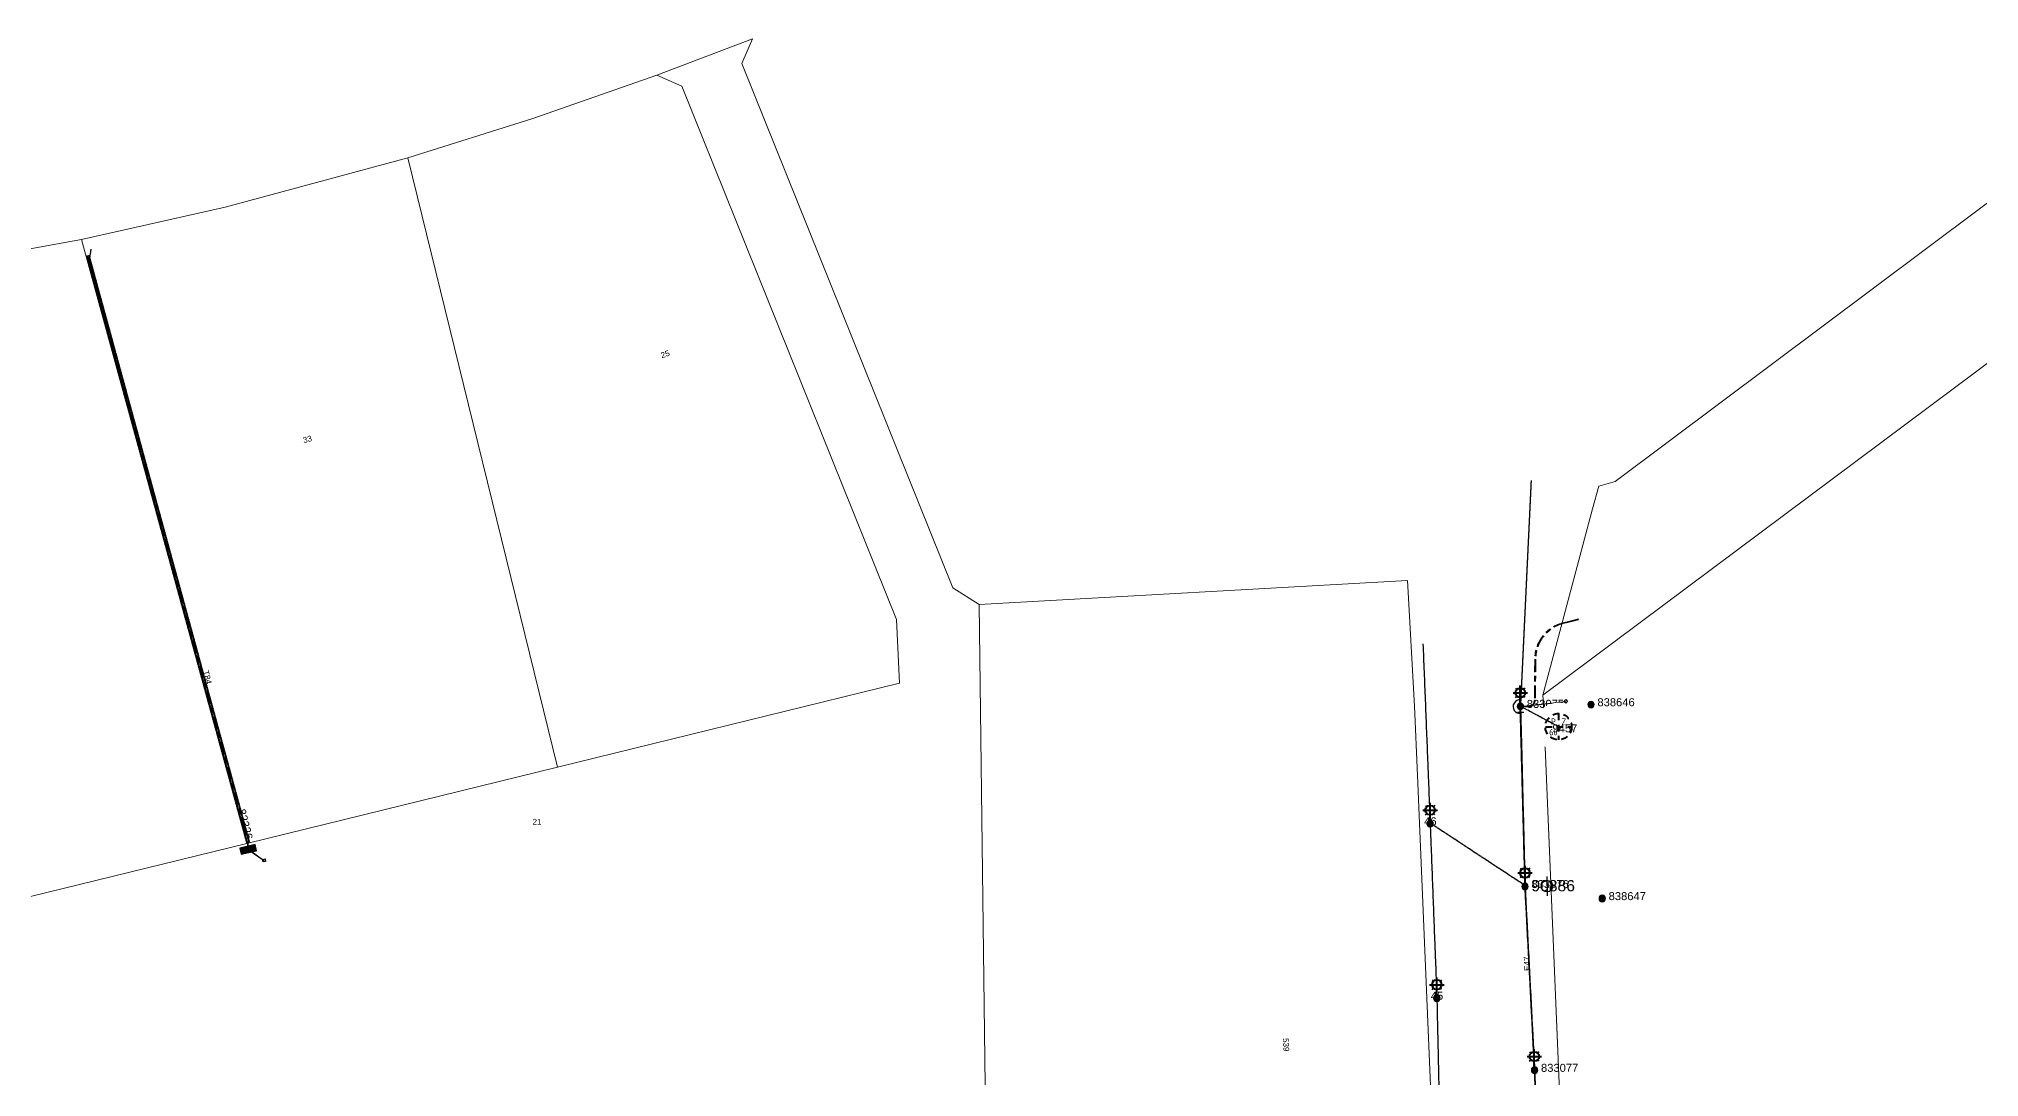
# Model space of a CAD drawing. Header units: metres. Extents: x 292510 to 295946, y 6251475 to 6256272.
# Drawn here: x 293710 to 294316, y 6255689 to 6256014 of the extents above; entities that cross this region are included whole.
import ezdxf
from ezdxf.enums import TextEntityAlignment as Align

# ---------------------------------------------------------------- set-up
doc = ezdxf.new("R2010")
doc.units = ezdxf.units.M
for name, pattern in [('Cable Exist OH', [1, 1, 0]), ('Cable Exist UG', [8.2, 4, -1.2, 1.8, -1.2]), ('Dash', [5, 3, -2]), ('HIDDEN', [0.375, 0.25, -0.125]), ('HIDDEN2', [0.1875, 0.125, -0.0625])]:
    doc.linetypes.add(name, pattern=pattern)
doc.layers.get('0').update_dxf_attribs({"color": 6})
for name, color, linetype, lineweight in [('Cadastre Land Parcels_SP_EXT', 7, 'Continuous', 5), ('Cadastre Other Property_SP_EXT', 9, 'HIDDEN', 5), ('Cadastre Roads_SP_EXT', 7, 'Continuous', 5)]:
    doc.layers.add(name, color=color, linetype=linetype, lineweight=lineweight)
for name, color, linetype in [('Duct_SP_EXT', 7, 'Continuous'), ('Equip_SL_EXT', 7, 'Continuous'), ('Equip_SP_HV_EXT', 7, 'Continuous'), ('Equip_SP_SL_EXT', 7, 'Continuous'), ('Mains_HV_EXT', 7, 'Continuous'), ('Mains_LV_EXT', 7, 'Continuous'), ('Mains_SL_EXT', 7, 'Continuous'), ('Services_SP_EXT', 7, 'Continuous'), ('SupportsOH_SP_TR_HV_LV_SL_EXT', 7, 'Continuous'), ('SupportsUG_SP_LV_EXT', 7, 'Continuous'), ('Trench_SP_EXT', 7, 'Continuous')]:
    doc.layers.add(name, color=color, linetype=linetype)
doc.styles.add('HVSW_LABEL', font='arial.ttf')
doc.styles.add('iecARIAL', font='arial.ttf', dxfattribs={"height": 2})
doc.styles.add('IESYMBOL1', font='isocp.shx')
doc.styles.add('POLE_LABEL', font='arial.ttf')
doc.styles.add('SLCP_LABEL', font='arial.ttf', dxfattribs={"height": 3.5})
doc.styles.get("Standard").update_dxf_attribs({"font": 'arial.ttf'})

# ---------------------------------------------------------------- blocks, each defined once
blk = doc.blocks.new('PILLAR_EXT')
blk.add_hatch(color=256).paths.add_polyline_path([(-2.475, 0.99), (-2.475, -0.99), (2.475, -0.99), (2.475, 0.99)])
blk.add_lwpolyline([(-2.475, -0.99), (2.475, -0.99), (2.475, 0.99), (-2.475, 0.99)], close=True)
for tag, p, flags in [('OWNED_BY', (0, -0.2), 9), ('STATE', (0, -0.4), 9), ('SUPPORT_TYPE', (0, -0.6), 9), ('STREETNAME', (0, -1.8), 9), ('SUBURB', (0, -2), 1), ('USAGE', (0, -0.8), 9), ('LEGEND', (0, -1), 9), ('LOCATION', (0, -1.2), 9), ('NOTES', (0, -1.4), 9), ('PARENT', (0, -1.6), 9)]:
    blk.add_attdef(tag, p, '', height=0.2, dxfattribs=dict(flags=flags))
at = {"style": 'iecARIAL', "flags": 8}
blk.add_attdef('ASSET_NUM', (1.5, 3.5), '', height=2.5, dxfattribs=at)
blk = doc.blocks.new('SL_LANTERN_EXT')
at = {"lineweight": 40}
for p, q in [((0, 1.97), (0, 6.47)), ((-2.25, 4.22), (2.25, 4.22)), ((-1.46, 5.68), (-1.06, 5.28)), ((-1.46, 2.76), (-1.06, 3.16)), ((0, 0), (0, 2.72)), ((1.46, 5.68), (1.06, 5.28)), ((1.46, 2.76), (1.06, 3.16))]:
    blk.add_line(p, q, dxfattribs=at)
blk.add_circle((0, 4.22), 1.5, dxfattribs=at)
at = {"style": 'iecARIAL', "flags": 9}
blk.add_attdef('ASSET_NUM', (1.5, 1.5), '', height=2.5, dxfattribs=at)
for tag, p, height, flags in [('OPERATING_VOLTAGE', (0.98, -1.65), 0.2, 9), ('ORIENTATION', (0.98, -1.85), 0.2, 9), ('OWNED_BY', (0.98, -2.05), 0.2, 9), ('STATE', (0.98, -2.25), 0.2, 9), ('CONSTRUCTED_VOLTAGE', (0.98, -0.65), 0.2, 9), ('CONTROL_TYPE', (0.98, -0.85), 0.2, 9), ('LANTERN_PURPOSE', (0.98, -1.05), 0.2, 9), ('LANTERN_TYPE', (0.98, -1.25), 0.2, 9), ('NO_PHASES', (0.98, -1.45), 0.2, 9), ('USAGE', (0.98, -2.45), 0.2, 9), ('CEXIST', (0.98, -2.65), 0.2, 9), ('CNEW', (0.98, -2.85), 0.2, 9), ('CNUMBER', (0.98, -3.05), 0.2, 9), ('CREMOVE', (0.98, -3.25), 0.2, 9), ('CREPLACE', (0.98, -3.45), 0.2, 9), ('LKINGHEIGHT', (0.98, -3.65), 0.2, 9), ('LBRACKET', (0.98, -3.85), 0.2, 9), ('LBRACKETVOCAB', (0.98, -4.05), 0.2, 9), ('LCATEGORY', (0.98, -4.25), 0.2, 9), ('LCHARGE1', (0.98, -4.45), 0.2, 9), ('LCHARGE1PERCENT', (0.98, -4.65), 0.2, 9), ('LCHARGE2', (0.98, -4.85), 0.2, 9), ('LCHARGE2PERCENT', (0.98, -5.05), 0.2, 9), ('LCHARGE3', (0.98, -5.25), 0.2, 9), ('LCHARGE3PERCENT', (0.98, -5.45), 0.2, 9), ('LEXIST', (0.98, -5.65), 0.2, 9), ('LLAMP', (0.98, -5.85), 0.2, 9), ('LLAMPVOCAB', (0.98, -6.05), 0.2, 9), ('LMAST', (0.98, -6.25), 0.2, 9), ('LNUMBER', (2.18, -3.25), 2.5, 8), ('STREETNAME', (0.98, -9.25), 0.2, 9), ('SUBURB', (0.98, -9.45), 0.2, 1), ('LMASTVOCAB', (0.98, -6.45), 0.2, 9), ('LNEW', (0.98, -6.65), 0.2, 9), ('LANTNUMBER', (0.98, -6.85), 0.2, 9), ('LOUTREACH', (0.98, -7.25), 0.2, 9), ('LOUTREACHVOCAB', (0.98, -7.45), 0.2, 9), ('LRATECODE', (0.98, -7.65), 0.2, 9), ('LREMOVE', (0.98, -7.85), 0.2, 9), ('LREPLACE', (0.98, -8.05), 0.2, 9), ('LTYPE', (0.98, -8.25), 0.2, 9), ('LTYPEVOCAB', (0.98, -8.45), 0.2, 9), ('LEGEND', (0.98, -8.65), 0.2, 9), ('LOCATION', (0.98, -8.85), 0.2, 9), ('NOTES', (0.98, -9.05), 0.2, 9)]:
    blk.add_attdef(tag, p, '', height=height, dxfattribs=dict(flags=flags))
blk = doc.blocks.new('CCP_EXT')
blk.add_wipeout([(0, 0.57), (0.57, 0), (0, -0.57), (-0.57, 0)])
blk.add_lwpolyline([(-0.57, 0), (0, 0.57), (0.57, 0), (0, -0.57), (-0.57, 0)])
at = {"flags": 1}
blk.add_attdef('Z', (0, 0), '', height=0.2, dxfattribs=at)
at = {"flags": 9}
for tag, p in [('CCP_TYPE', (0, 0)), ('CONSTRUCTED_VOLTAGE', (0, -0.2)), ('OPERATING_VOLTAGE', (0, -0.6)), ('ORIENTATION', (0, -0.8)), ('OWNED_BY', (0, -1)), ('STATE', (0, -1.8)), ('NO_PHASES', (0, -0.4)), ('USAGE', (0, -1.2)), ('LEGEND', (0, -1.4)), ('LIFE_SUPPORT', (0, -1.6)), ('NOTES', (0, -2))]:
    blk.add_attdef(tag, text='', height=0.2, dxfattribs=at).set_placement(p, align=Align.MIDDLE_LEFT)
blk = doc.blocks.new('POLE_EXT')
blk.add_hatch(color=256).paths.add_polyline_path([(-1, 0, 1), (1, 0, 1)])
blk.add_lwpolyline([(-1, 0, 1), (1, 0, 1)], format="xyb", close=True)
for tag, height, flags, p in [('pNumber', 2.5, 8, (-17.84, 2.07)), ('OWNED_BY', 0.2, 9, (1.35, -0.4)), ('SPECIAL_USE', 0.2, 9, (1.35, -0.8)), ('STATE', 0.2, 9, (1.35, -1)), ('cLV', 0.2, 9, (1.35, -1.4)), ('hDepth', 0.2, 9, (1.35, -1.6)), ('hDia', 0.2, 9, (1.35, -1.8)), ('cHV', 0.2, 9, (1.35, -2)), ('cLinedev', 0.2, 9, (1.35, -3.4)), ('pExisting', 0.2, 9, (1.35, -3.8)), ('pFooting', 0.2, 9, (1.35, -4.4)), ('pNew', 0.2, 9, (1.35, -4.6)), ('pRelocate', 0.2, 9, (1.35, -5)), ('pRemove', 0.2, 9, (1.35, -5.2)), ('pReplace', 0.2, 9, (1.35, -5.4)), ('pStay', 0.2, 9, (1.35, -5.6)), ('pType', 0.2, 9, (1.35, -5.8)), ('cspan', 0.2, 9, (1.35, -6)), ('PARENT', 0.2, 9, (1.35, -0.6)), ('USAGE', 0.2, 9, (1.35, -1.2)), ('LBRACKET', 0.2, 9, (1.35, -2.2)), ('LExisting', 0.2, 9, (1.35, -2.4)), ('LANTNUMBER', 0.2, 9, (1.35, -2.6)), ('LOther', 0.2, 9, (1.35, -2.8)), ('LRemove', 0.2, 9, (1.35, -3)), ('LEGEND', 0.2, 9, (1.35, -3.2)), ('LOCATION', 0.2, 9, (1.35, -3.6)), ('PFNUMBER', 0.2, 9, (1.35, -4)), ('NEWPFNUMBER', 0.2, 9, (1.35, -4.2)), ('STREETNAME', 0.2, 9, (1.35, -6.2)), ('SUBURB', 0.2, 9, (1.35, -6.4)), ('OPERATED_BY', 0.2, 9, (1.36, -7.01)), ('NOTES', 0.2, 9, (1.35, -6.6)), ('MAINTAINED_BY', 0.2, 9, (1.36, -6.81))]:
    blk.add_attdef(tag, text='', height=height, dxfattribs=dict(flags=flags)).set_placement(p, align=Align.MIDDLE_LEFT)
at = {"style": 'POLE_LABEL'}
for tag, height, flags, p in [('STRUCTURE_PLANT_NUMBER', 0.2, 9, (1.35, 0.03)), ('ASSET_NUM', 2.5, 8, (2, 2)), ('STREET_CODE', 0.2, 9, (1.35, -0.2))]:
    blk.add_attdef(tag, text='', height=height, dxfattribs=dict(at, flags=flags)).set_placement(p, align=Align.MIDDLE_LEFT)
at = {"flags": 1}
blk.add_attdef('Z', (1.35, -7.33), '', height=0.2, dxfattribs=at)
blk = doc.blocks.new('HV_ABS_CLOSED_EXT')
blk.add_line((-3, 6.87), (3, 6.87))
blk.add_circle((0, 6.87), 1.8)
at = {"flags": 1}
blk.add_attdef('Z', (0, 0), '', height=0.2, dxfattribs=at)
at = {"style": 'HVSW_LABEL'}
for tag, height, flags, p in [('ASSET_NUM', 3.5, 8, (2, 2)), ('STREET_CODE', 0.2, 9, (0, -0.2))]:
    blk.add_attdef(tag, text='', height=height, dxfattribs=dict(at, flags=flags)).set_placement(p, align=Align.MIDDLE_LEFT)
at = {"flags": 9}
for tag, p in [('ACTUAL_STATUS', (0, -0.4)), ('CONSTRUCTED_VOLTAGE', (0, -0.6)), ('OPERATING_VOLTAGE', (0, -1)), ('ORIENTATION', (0, -1.2)), ('OWNED_BY', (0, -1.4)), ('STATE', (0, -1.6)), ('SWITCH_TYPE', (0, -1.8)), ('STREETNAME', (0, -2.6)), ('SUBURB', (0, -2.8)), ('NO_PHASES', (0, -0.8)), ('USAGE', (0, -2)), ('LEGEND', (0, -2.2)), ('LOCATION', (0, -2.4)), ('NOTES', (0, -3))]:
    blk.add_attdef(tag, text='', height=0.2, dxfattribs=at).set_placement(p, align=Align.MIDDLE_LEFT)
blk = doc.blocks.new('End Shackle_EXT')
blk.add_wipeout([(0, 0.25), (1.81, 0.25), (1.82, -0.25), (0, -0.25)])
blk.add_line((1.81, -1), (1.81, 1))
at = {"flags": 1}
blk.add_attdef('Z', (0, 0), '', height=0.2, dxfattribs=at)
at = {"flags": 9}
for tag, p in [('CONNECTOR_TYPE', (0, 0)), ('CONSTRUCTED_VOLTAGE', (0, -0.2)), ('OPERATING_VOLTAGE', (0, -0.6)), ('ORIENTATION', (0, -0.8)), ('OWNED_BY', (0, -1)), ('STATE', (0, -1.2)), ('NO_PHASES', (0, -0.4)), ('USAGE', (0, -1.4)), ('NOTES', (0, -1.6))]:
    blk.add_attdef(tag, text='', height=0.2, dxfattribs=at).set_placement(p, align=Align.MIDDLE_LEFT)
blk = doc.blocks.new('SLCP_ZELL_EXT')
blk.add_wipeout([(-0.24, 7.5), (-0.71, 7.47), (-1.17, 7.41), (-1.64, 7.32), (-2.09, 7.21), (-2.54, 7.06), (-2.98, 6.89), (-3.41, 6.69), (-3.82, 6.46), (-4.22, 6.21), (-4.6, 5.93), (-4.96, 5.63), (-5.31, 5.31), (-5.63, 4.96), (-5.93, 4.6), (-6.21, 4.22), (-6.46, 3.82), (-6.69, 3.41), (-6.89, 2.98), (-7.06, 2.54), (-7.21, 2.09), (-7.32, 1.64), (-7.41, 1.17), (-7.47, 0.71), (-7.5, 0.24), (-7.5, -0.24), (-7.47, -0.71), (-7.41, -1.17), (-7.32, -1.64), (-7.21, -2.09), (-7.06, -2.54), (-6.89, -2.98), (-6.69, -3.41), (-6.46, -3.82), (-6.21, -4.22), (-5.93, -4.6), (-5.63, -4.96), (-5.31, -5.31), (-4.96, -5.63), (-4.6, -5.93), (-4.22, -6.21), (-3.82, -6.46), (-3.41, -6.69), (-2.98, -6.89), (-2.54, -7.06), (-2.09, -7.21), (-1.64, -7.32), (-1.17, -7.41), (-0.71, -7.47), (-0.24, -7.5), (0.24, -7.5), (0.71, -7.47), (1.17, -7.41), (1.64, -7.32), (2.09, -7.21), (2.54, -7.06), (2.98, -6.89), (3.41, -6.69), (3.82, -6.46), (4.22, -6.21), (4.6, -5.93), (4.96, -5.63), (5.31, -5.31), (5.63, -4.96), (5.93, -4.6), (6.21, -4.22), (6.46, -3.82), (6.69, -3.41), (6.89, -2.98), (7.06, -2.54), (7.21, -2.09), (7.32, -1.64), (7.41, -1.17), (7.47, -0.71), (7.5, -0.24), (7.5, 0.24), (7.47, 0.71), (7.41, 1.17), (7.32, 1.64), (7.21, 2.09), (7.06, 2.54), (6.89, 2.98), (6.69, 3.41), (6.46, 3.82), (6.21, 4.22), (5.93, 4.6), (5.63, 4.96), (5.31, 5.31), (4.96, 5.63), (4.6, 5.93), (4.22, 6.21), (3.82, 6.46), (3.41, 6.69), (2.98, 6.89), (2.54, 7.06), (2.09, 7.21), (1.64, 7.32), (1.17, 7.41), (0.71, 7.47), (0.24, 7.5)])
at = {"linetype": 'Dash', "lineweight": 40, "ltscale": 0.7}
for p, q in [((-4.11, 0), (4.11, 0)), ((0, 4.11), (0, -4.11))]:
    blk.add_line(p, q, dxfattribs=at)
blk.add_circle((0, 0), 4.11, dxfattribs=at)
at = {"lineweight": 40, "style": 'IESYMBOL1'}
for s, p in [('P', (-1.6, 0)), ('Z', (1.7, 0)), ('60', (-1.61, -3.31))]:
    blk.add_text(s, height=2, dxfattribs=at).set_placement(p, align=Align.BOTTOM_CENTER)
at = {"flags": 1}
blk.add_attdef('Z', (0, 0), '', height=0.2, dxfattribs=at)
at = {"style": 'SLCP_LABEL'}
for tag, height, flags, p in [('ASSET_NUM', 2.5, 8, (2, 2)), ('STREET_CODE', 0.2, 9, (0, -0.2))]:
    blk.add_attdef(tag, text='', height=height, dxfattribs=dict(at, flags=flags)).set_placement(p, align=Align.MIDDLE_LEFT)
at = {"flags": 9}
for tag, p in [('CONSTRUCTED_VOLTAGE', (0, -0.4)), ('CONTROL_TYPE', (0, -0.6)), ('OPERATING_VOLTAGE', (0, -1)), ('ORIENTATION', (0, -1.2)), ('OWNED_BY', (0, -1.4)), ('STATE', (0, -2)), ('NO_PHASES', (0, -0.8)), ('USAGE', (0, -1.6)), ('LOCATION', (0, -1.8)), ('NOTES', (0, -2.2))]:
    blk.add_attdef(tag, text='', height=0.2, dxfattribs=at).set_placement(p, align=Align.MIDDLE_LEFT)

msp = doc.modelspace()

# ---------------------------------------------------------------- linework, layer by layer
at = {"layer": 'Cadastre Land Parcels_SP_EXT', "linetype": 'Continuous'}
for points in [[(294003.55, 6255836.77), (293995.32, 6255842), (293929.38, 6256005.8), (293932.72, 6256013.56), (293902.81, 6256002.15), (293910.66, 6255998.71), (293977.72, 6255832.16), (293978.65, 6255812.17), (293871.81, 6255785.94), (293774.67, 6255762.08), (293670.49, 6255736.65), (293579.96, 6255714.44), (293603.42, 6255631.72), (293639.35, 6255625.77), (293796.53, 6255598.77), (293871.65, 6255587.3), (293961.46, 6255575.77), (294010.04, 6255569.08), (294005.73, 6255661.39), (294003.55, 6255836.77)], [(293871.81, 6255785.94), (293978.65, 6255812.17), (293977.72, 6255832.16), (293910.66, 6255998.71), (293902.81, 6256002.15), (293864.1, 6255988.64), (293824.98, 6255976.39), (293871.81, 6255785.94)], [(293774.67, 6255762.08), (293871.81, 6255785.94), (293824.98, 6255976.39), (293767.92, 6255960.94), (293723.08, 6255950.8), (293774.67, 6255762.08)], [(293670.49, 6255736.65), (293774.67, 6255762.08), (293723.08, 6255950.8), (293657.47, 6255938.96), (293636.35, 6255935.9), (293629.86, 6255935.08), (293670.49, 6255736.65)], [(294179.64, 6255808.48), (294179.72, 6255807.1), (294186.77, 6255639.78), (294192.98, 6255634.99), (294378.33, 6255675), (294490.03, 6255699.13), (294483.11, 6255744.08), (294450.42, 6255788.04), (294435.76, 6255792.99), (294427.78, 6255785.9), (294338.3, 6255926.85), (294179.64, 6255808.48)], [(294139.56, 6255805.06), (294137.35, 6255844.32), (294003.55, 6255836.77), (294005.73, 6255661.39), (294055.56, 6255654.53), (294059.87, 6255562.22), (294150.33, 6255549.91), (294146.47, 6255641.24), (294145.09, 6255674.01), (294140.47, 6255783.4), (294139.56, 6255805.06)]]:
    msp.add_lwpolyline(points, close=True, dxfattribs=at)
at = {"layer": 'Cadastre Other Property_SP_EXT', "linetype": 'HIDDEN2'}
msp.add_lwpolyline([(293775.64, 6255762.44), (293725.49, 6255945.91), (293724.53, 6255945.65), (293774.66, 6255762.2), (293775.64, 6255762.44)], close=True, dxfattribs=at)
at = {"layer": 'Duct_SP_EXT'}
for p, q in [((293724.81, 6255945.55), (293725.04, 6255945.62)), ((293724.81, 6255945.55), (293774.83, 6255762.55)), ((293725.27, 6255945.68), (293725.04, 6255945.62)), ((293725.27, 6255945.68), (293775.29, 6255762.67)), ((293774.83, 6255762.55), (293775.06, 6255762.61)), ((293775.29, 6255762.67), (293775.06, 6255762.61))]:
    msp.add_line(p, q, dxfattribs=at)
at = {"layer": 'Mains_HV_EXT', "linetype": 'Continuous'}
msp.add_lwpolyline([(294172.74, 6255806.97, 1.165354), (294172.81, 6255802.81)], format="xyb", dxfattribs=at)
at = {"layer": 'Mains_HV_EXT', "linetype": 'Cable Exist OH'}
msp.add_lwpolyline([(294174.09, 6255748.77), (294177.08, 6255691.28), (294179.24, 6255635.8), (294185.34, 6255586.16)], dxfattribs=at)
at = {"layer": 'Mains_LV_EXT', "linetype": 'Cable Exist UG'}
msp.add_lwpolyline([(293725.95, 6255947.8), (293725.48, 6255944.24), (293773.81, 6255767.31), (293775.14, 6255760.26)], dxfattribs=at)
at = {"layer": 'Mains_SL_EXT', "linetype": 'Cable Exist OH'}
for points in [[(294142.2, 6255824.5), (294144.44, 6255768.31)], [(294174.08, 6255748.98), (294144.44, 6255768.48)], [(294144.44, 6255768.31), (294146.54, 6255713.79)], [(294174.08, 6255748.98), (294177.01, 6255691.3)], [(294146.54, 6255713.79), (294147.77, 6255658.22)], [(294177.01, 6255691.3), (294179.21, 6255635.8)]]:
    msp.add_lwpolyline(points, dxfattribs=at)
at = {"layer": 'Trench_SP_EXT', "linetype": 'Cable Exist UG'}
msp.add_lwpolyline([(293775.03, 6255762.61), (293775.14, 6255760.37)], dxfattribs=at)

# ---------------------------------------------------------------- block references
at = {"layer": 'Equip_SP_HV_EXT'}
ref = msp.add_blockref('HV_ABS_CLOSED_EXT', (294174.09, 6255748.69), dxfattribs=dict(at, rotation=270.8798907176894))
ref.add_attrib('ASSET_NUM', '90886', dxfattribs={"layer": '0', "height": 3.5, "style": 'HVSW_LABEL'}).set_placement((294176.09, 6255748.94), align=Align.MIDDLE_LEFT)
at = {"layer": 'Equip_SP_SL_EXT'}
for p in [(294172.61, 6255804.97), (294144.44, 6255768.31), (294174.09, 6255748.69), (294146.54, 6255713.79), (294176.99, 6255691.35)]:
    msp.add_blockref('SL_LANTERN_EXT', p, dxfattribs=at)
at = {"layer": 'SupportsOH_SP_TR_HV_LV_SL_EXT'}
ref = msp.add_blockref('POLE_EXT', (294194.71, 6255805.51), dxfattribs=at)
ref.add_attrib('ASSET_NUM', '838646', dxfattribs={"layer": '0', "height": 2.5, "style": 'POLE_LABEL'}).set_placement((294196.71, 6255806.26), align=Align.MIDDLE_LEFT)
ref = msp.add_blockref('POLE_EXT', (294144.44, 6255768.31), dxfattribs=at)
ref.add_attrib('ASSET_NUM', '46', dxfattribs={"layer": '0', "height": 2.5, "style": 'POLE_LABEL'}).set_placement((294146.45, 6255769.06), align=Align.MIDDLE_RIGHT)
ref = msp.add_blockref('POLE_EXT', (294174.09, 6255748.69), dxfattribs=at)
ref.add_attrib('ASSET_NUM', '833076', dxfattribs={"layer": '0', "height": 2.5, "style": 'POLE_LABEL'}).set_placement((294176.09, 6255749.44), align=Align.MIDDLE_LEFT)
ref = msp.add_blockref('POLE_EXT', (294198.21, 6255744.93), dxfattribs=at)
ref.add_attrib('ASSET_NUM', '838647', dxfattribs={"layer": '0', "height": 2.5, "style": 'POLE_LABEL'}).set_placement((294200.21, 6255745.68), align=Align.MIDDLE_LEFT)
ref = msp.add_blockref('POLE_EXT', (294146.54, 6255713.79), dxfattribs=at)
ref.add_attrib('ASSET_NUM', '45', dxfattribs={"layer": '0', "height": 2.5, "style": 'POLE_LABEL'}).set_placement((294148.54, 6255714.54), align=Align.MIDDLE_RIGHT)
ref = msp.add_blockref('POLE_EXT', (294177.08, 6255691.28), dxfattribs=at)
ref.add_attrib('ASSET_NUM', '833077', dxfattribs={"layer": '0', "height": 2.5, "style": 'POLE_LABEL'}).set_placement((294179.08, 6255692.03), align=Align.MIDDLE_LEFT)
at = {"layer": 'SupportsUG_SP_LV_EXT'}
ref = msp.add_blockref('PILLAR_EXT', (293775.14, 6255760.26), dxfattribs=dict(at, rotation=192.60204952808))
ref.add_attrib('ASSET_NUM', '82326', dxfattribs={"layer": '0', "height": 2.5, "rotation": 284.38398, "style": 'iecARIAL'}).set_placement((293776.64, 6255763.76), align=Align.TOP_RIGHT)

# ---------------------------------------------------------------- texts
at = {"layer": 'Cadastre Land Parcels_SP_EXT'}
for s, rotation, p in [('25', 18.29, (293904.39, 6255913.74)), ('33', 14.08, (293792.49, 6255887.23)), ('539', 273.3, (294098.4, 6255701.28))]:
    msp.add_text(s, height=1.8, rotation=rotation, dxfattribs=at).set_placement(p)
msp.add_text('21', height=1.8, dxfattribs=at).set_placement((293864, 6255768.01))
at = {"layer": 'Mains_LV_EXT'}
for s, rotation, p in [('T84', 284.14178, (293761, 6255815.97)), ('E47', 92.63768, (294175.7, 6255722.37))]:
    msp.add_text(s, height=1.8, rotation=rotation, dxfattribs=at).set_placement(p)

# ---------------------------------------------------------------- next in the draw order: block references
at = {"layer": 'Services_SP_EXT'}
msp.add_blockref('CCP_EXT', (294186.81, 6255806.54), dxfattribs=at)
at = {"layer": 'Services_SP_EXT', "rotation": 324.288631977677}
msp.add_blockref('CCP_EXT', (293780.1, 6255756.84), dxfattribs=at)

# ---------------------------------------------------------------- next in the draw order: linework, layer by layer
at = {"layer": 'Cadastre Roads_SP_EXT', "linetype": 'Continuous'}
msp.add_lwpolyline([(294380.64, 6256008.73), (294202.22, 6255875.26), (294197.11, 6255873.77), (294195.21, 6255866.69), (294183.72, 6255823.72), (294179.64, 6255808.48), (294338.3, 6255926.85)], dxfattribs=at)
at = {"layer": 'Services_SP_EXT'}
for points in [[(294172.67, 6255804.97), (294186.81, 6255806.54)], [(293775.14, 6255760.26), (293780.1, 6255756.84)]]:
    msp.add_lwpolyline(points, dxfattribs=at)
at = {"layer": 'Trench_SP_EXT', "linetype": 'Cable Exist UG'}
msp.add_lwpolyline([(294190.82, 6255832.06), (294187.04, 6255831.08), (294186.92, 6255831.06), (294186.92, 6255831.06, 0.362828), (294177.38, 6255819.72), (294177.38, 6255819.72), (294177.25, 6255806.86), (294176.98, 6255806), (294176.47, 6255805.3), (294175.88, 6255804.94), (294175.24, 6255804.77), (294172.66, 6255804.93)], format="xyb", dxfattribs=at)
msp.add_lwpolyline([(293775.2, 6255760.31), (293779.24, 6255757.44)], dxfattribs=at)

# ---------------------------------------------------------------- next in the draw order: block references
at = {"layer": 'SupportsOH_SP_TR_HV_LV_SL_EXT'}
ref = msp.add_blockref('POLE_EXT', (294172.64, 6255804.98), dxfattribs=at)
ref.add_attrib('ASSET_NUM', '833075', dxfattribs={"layer": '0', "height": 2.5, "rotation": 0.38197, "style": 'POLE_LABEL'}).set_placement((294174.64, 6255805.73), align=Align.MIDDLE_LEFT)

# ---------------------------------------------------------------- next in the draw order: block references
at = {"layer": 'Equip_SL_EXT'}
ref = msp.add_blockref('SLCP_ZELL_EXT', (294184.55, 6255798.61), dxfattribs=at)
ref.add_attrib('ASSET_NUM', '9457', dxfattribs={"layer": '0', "height": 2.5, "style": 'SLCP_LABEL'}).set_placement((294186.55, 6255799.36), align=Align.TOP_CENTER)
at = {"layer": 'Mains_LV_EXT', "rotation": 271.5249152937341}
msp.add_blockref('End Shackle_EXT', (294172.64, 6255804.98), dxfattribs=at)

# ---------------------------------------------------------------- next in the draw order: linework, layer by layer
at = {"layer": 'Mains_HV_EXT', "linetype": 'Cable Exist OH'}
for points in [[(294176, 6255875.29), (294172.64, 6255805.04)], [(294172.69, 6255804.95), (294174.09, 6255748.69)]]:
    msp.add_lwpolyline(points, dxfattribs=at)
at = {"layer": 'Mains_LV_EXT', "linetype": 'Cable Exist OH'}
msp.add_lwpolyline([(294185.29, 6255586.3), (294179.13, 6255635.76), (294177.08, 6255691.28), (294174.09, 6255748.69), (294172.58, 6255804.95)], dxfattribs=at)
at = {"layer": 'Mains_SL_EXT', "linetype": 'Cable Exist OH'}
for points in [[(294175.99, 6255875.5), (294172.62, 6255804.98)], [(294172.61, 6255804.97), (294174.09, 6255748.69)], [(294184.55, 6255798.61), (294172.67, 6255804.97)]]:
    msp.add_lwpolyline(points, dxfattribs=at)
at = {"layer": 'Mains_SL_EXT', "linetype": 'Cable Exist UG'}
msp.add_lwpolyline([(294190.76, 6255832.21), (294186.87, 6255831.19), (294186.75, 6255831.17), (294186.75, 6255831.17, 0.36283), (294177.11, 6255819.71), (294177.11, 6255819.71), (294177.08, 6255806.93), (294176.73, 6255805.8), (294176.09, 6255805.12), (294175.14, 6255804.8), (294172.67, 6255804.97)], format="xyb", dxfattribs=at)

doc.saveas('drawing.dxf')
